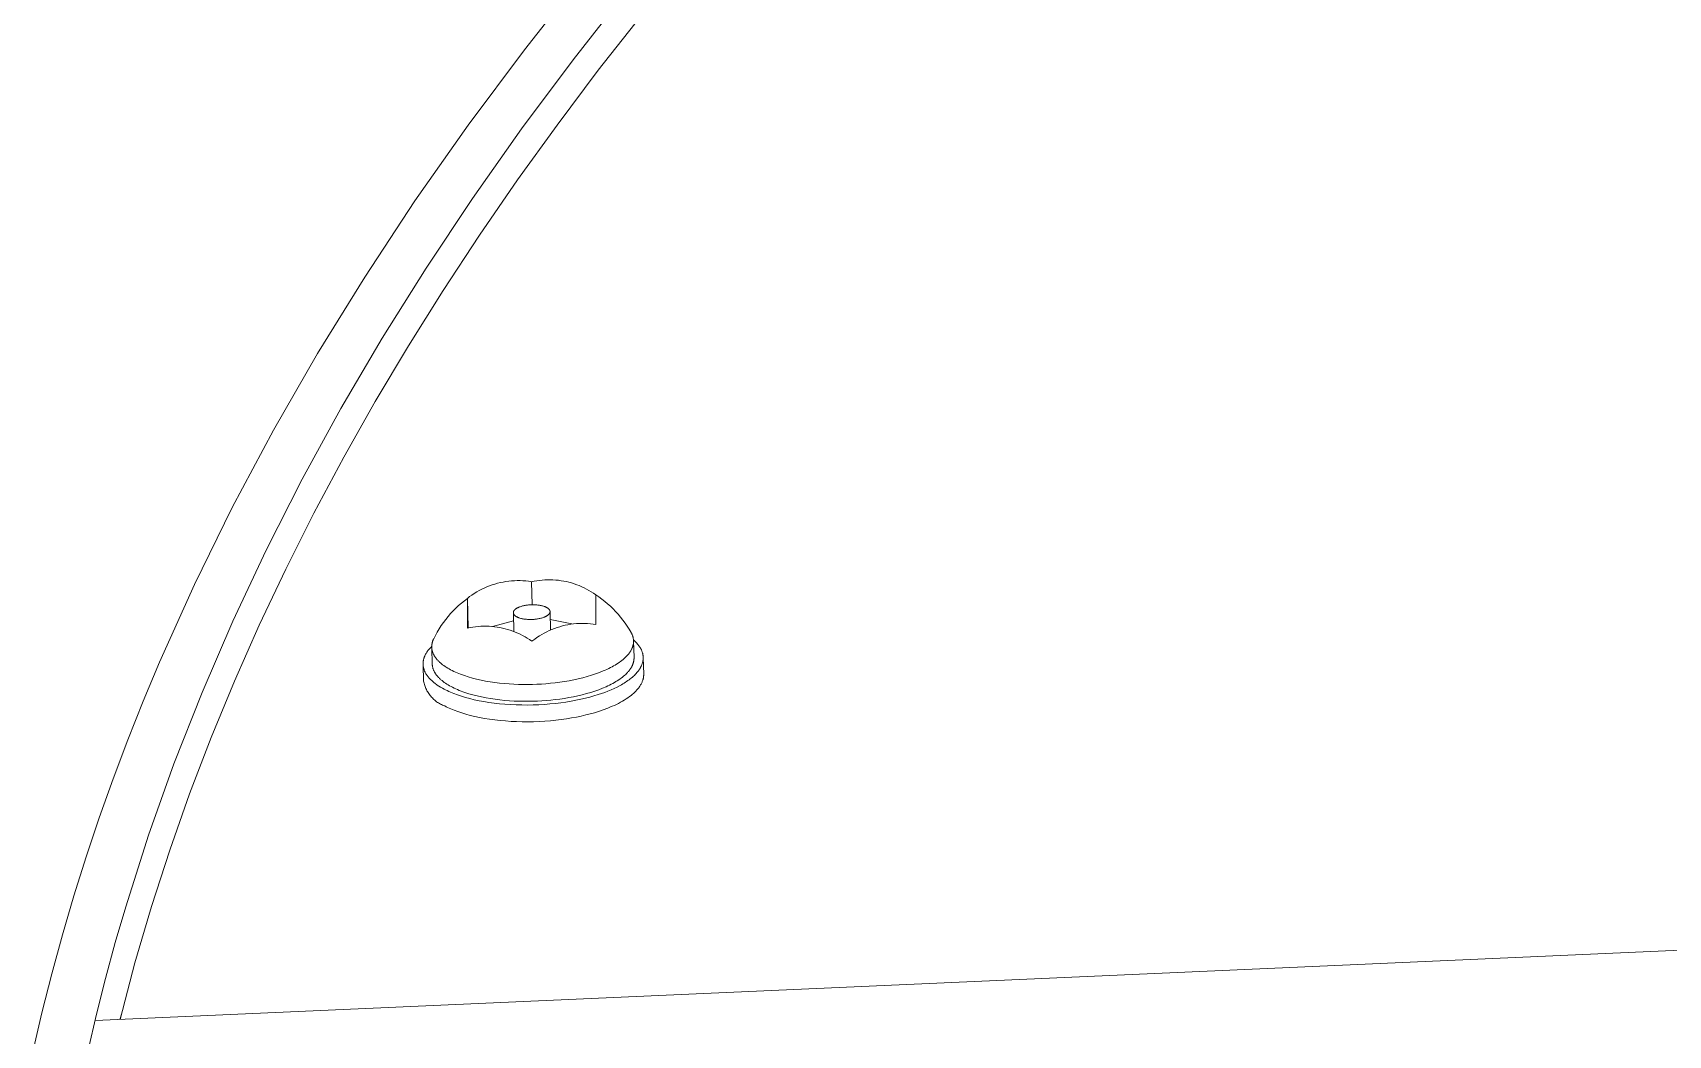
# Model space of a CAD drawing. Header units: inches. Extents: x 214 to 477, y -11 to 187.
# Drawn here: x 429.647 to 432.962, y 92.948 to 94.979 of the extents above; entities that cross this region are included whole.
import ezdxf

# ---------------------------------------------------------------- set-up
doc = ezdxf.new("R2010")
doc.units = ezdxf.units.IN
doc.layers.add('ZANO_R', color=7, linetype='Continuous', lineweight=0)

msp = doc.modelspace()

# ---------------------------------------------------------------- linework, layer by layer
at = {"layer": 'ZANO_R'}
for p, q in [((430.64381, 94.94425), (430.76373, 95.09604)), ((430.74226, 94.92403), (430.85167, 95.06338)), ((430.88009, 95.0131), (430.79341, 94.9026)), ((430.52986, 94.79159), (430.64381, 94.94425)), ((430.63791, 94.78394), (430.74226, 94.92403)), ((430.79341, 94.9026), (430.70994, 94.7917)), ((430.42194, 94.63813), (430.52986, 94.79159)), ((430.53865, 94.64317), (430.63791, 94.78394)), ((430.70994, 94.7917), (430.6297, 94.6804)), ((430.6297, 94.6804), (430.55271, 94.56873)), ((430.32011, 94.48391), (430.42194, 94.63813)), ((430.44455, 94.50177), (430.53865, 94.64317)), ((430.55271, 94.56873), (430.47898, 94.45672)), ((430.35564, 94.35977), (430.44455, 94.50177)), ((430.22444, 94.32901), (430.32011, 94.48391)), ((430.47898, 94.45672), (430.40855, 94.34439)), ((430.27197, 94.21723), (430.35564, 94.35977)), ((430.40855, 94.34439), (430.34142, 94.23176)), ((430.13497, 94.17348), (430.22444, 94.32901)), ((430.19357, 94.0742), (430.27197, 94.21723)), ((430.34142, 94.23176), (430.27761, 94.11886)), ((430.05175, 94.01738), (430.13497, 94.17348)), ((430.27761, 94.11886), (430.21713, 94.00571)), ((430.12049, 93.93072), (430.19357, 94.0742)), ((429.97483, 93.86079), (430.05175, 94.01738)), ((430.21713, 94.00571), (430.16, 93.89234)), ((430.05274, 93.78684), (430.12049, 93.93072)), ((430.16, 93.89234), (430.10623, 93.77877)), ((429.90424, 93.70375), (429.97483, 93.86079)), ((430.53268, 93.83646), (430.53737, 93.83978)), ((430.53737, 93.83978), (430.54217, 93.84293)), ((430.54217, 93.84293), (430.54708, 93.84592)), ((430.54708, 93.84592), (430.55209, 93.84873)), ((430.55209, 93.84873), (430.55719, 93.85138)), ((430.55719, 93.85138), (430.56238, 93.85385)), ((430.56238, 93.85385), (430.56764, 93.85614)), ((430.56764, 93.85614), (430.57299, 93.85825)), ((430.57299, 93.85825), (430.5784, 93.86018)), ((430.5784, 93.86018), (430.58387, 93.86192)), ((430.58387, 93.86192), (430.5894, 93.86347)), ((430.5894, 93.86347), (430.59499, 93.86484)), ((430.59499, 93.86484), (430.60061, 93.86601)), ((430.60061, 93.86601), (430.60627, 93.86699)), ((430.60627, 93.86699), (430.61196, 93.86778)), ((430.61196, 93.86778), (430.61768, 93.86837)), ((430.61768, 93.86837), (430.62341, 93.86877)), ((430.62341, 93.86877), (430.62915, 93.86897)), ((430.62915, 93.86897), (430.63489, 93.86897)), ((430.63489, 93.86897), (430.64063, 93.86878)), ((430.64063, 93.86878), (430.64637, 93.86839)), ((430.64637, 93.86839), (430.65208, 93.86781)), ((430.65208, 93.86781), (430.65508, 93.8673)), ((430.65508, 93.8673), (430.65806, 93.86673)), ((430.65806, 93.86673), (430.66343, 93.86783)), ((430.65945, 93.82003), (430.65806, 93.86673)), ((430.66343, 93.86783), (430.66882, 93.86876)), ((430.66882, 93.86876), (430.67425, 93.86951)), ((430.67425, 93.86951), (430.6797, 93.87007)), ((430.6797, 93.87007), (430.68517, 93.87044)), ((430.68517, 93.87044), (430.69064, 93.87064)), ((430.69064, 93.87064), (430.69612, 93.87065)), ((430.69612, 93.87065), (430.70159, 93.87047)), ((430.70159, 93.87047), (430.70706, 93.87011)), ((430.70706, 93.87011), (430.71251, 93.86957)), ((430.71251, 93.86957), (430.71794, 93.86884)), ((430.71794, 93.86884), (430.72334, 93.86793)), ((430.72334, 93.86793), (430.72871, 93.86684)), ((430.72871, 93.86684), (430.73404, 93.86557)), ((430.73404, 93.86557), (430.73932, 93.86413)), ((430.73932, 93.86413), (430.74455, 93.8625)), ((430.74455, 93.8625), (430.74972, 93.8607)), ((430.74972, 93.8607), (430.75483, 93.85873)), ((430.75483, 93.85873), (430.75987, 93.85658)), ((430.75987, 93.85658), (430.76484, 93.85427)), ((430.76484, 93.85427), (430.76972, 93.85179)), ((430.76972, 93.85179), (430.77452, 93.84915)), ((430.77452, 93.84915), (430.77923, 93.84634)), ((430.77923, 93.84634), (430.78384, 93.84339)), ((430.78384, 93.84339), (430.78835, 93.84027)), ((430.78835, 93.84027), (430.79456, 93.83602)), ((430.78835, 93.84027), (430.7887, 93.78007)), ((430.49413, 93.80201), (430.49934, 93.80764)), ((430.49934, 93.80764), (430.50474, 93.81309)), ((430.50474, 93.81309), (430.51032, 93.81836)), ((430.51032, 93.81836), (430.51608, 93.82344)), ((430.51608, 93.82344), (430.522, 93.82831)), ((430.522, 93.82831), (430.52808, 93.83299)), ((430.52841, 93.77278), (430.52808, 93.83299)), ((430.5281, 93.83299), (430.53268, 93.83646)), ((430.52988, 93.77317), (430.52811, 93.83279)), ((430.62126, 93.80447), (430.62128, 93.80464)), ((430.62128, 93.80464), (430.62129, 93.80481)), ((430.62129, 93.80481), (430.62132, 93.80498)), ((430.62132, 93.80498), (430.62134, 93.80516)), ((430.62134, 93.80516), (430.62138, 93.80533)), ((430.62138, 93.80533), (430.62142, 93.8055)), ((430.62142, 93.8055), (430.62146, 93.80567)), ((430.62146, 93.80567), (430.62151, 93.80585)), ((430.62151, 93.80585), (430.62156, 93.80602)), ((430.62156, 93.80602), (430.62162, 93.8062)), ((430.62162, 93.8062), (430.62168, 93.80638)), ((430.62168, 93.80638), (430.62175, 93.80655)), ((430.62175, 93.80655), (430.62183, 93.80673)), ((430.62183, 93.80673), (430.62191, 93.80691)), ((430.62191, 93.80691), (430.62199, 93.80708)), ((430.62199, 93.80708), (430.62209, 93.80726)), ((430.62209, 93.80726), (430.62218, 93.80744)), ((430.62218, 93.80744), (430.62229, 93.80762)), ((430.62229, 93.80762), (430.62239, 93.8078)), ((430.62239, 93.8078), (430.62251, 93.80798)), ((430.62251, 93.80798), (430.62263, 93.80816)), ((430.62263, 93.80816), (430.62275, 93.80833)), ((430.62275, 93.80833), (430.62289, 93.80851)), ((430.62289, 93.80851), (430.62302, 93.80869)), ((430.62302, 93.80869), (430.62316, 93.80887)), ((430.62316, 93.80887), (430.62331, 93.80905)), ((430.62331, 93.80905), (430.62347, 93.80923)), ((430.62347, 93.80923), (430.62363, 93.80941)), ((430.62363, 93.80941), (430.62379, 93.80959)), ((430.62379, 93.80959), (430.62397, 93.80976)), ((430.62397, 93.80976), (430.62433, 93.81012)), ((430.62433, 93.81012), (430.62471, 93.81047)), ((430.62471, 93.81047), (430.62512, 93.81082)), ((430.62512, 93.81082), (430.62555, 93.81117)), ((430.62555, 93.81117), (430.626, 93.81152)), ((430.626, 93.81152), (430.62648, 93.81186)), ((430.62648, 93.81186), (430.62698, 93.8122)), ((430.62698, 93.8122), (430.6275, 93.81254)), ((430.6275, 93.81254), (430.62804, 93.81287)), ((430.62804, 93.81287), (430.6286, 93.81319)), ((430.6286, 93.81319), (430.62918, 93.81352)), ((430.62918, 93.81352), (430.62979, 93.81383)), ((430.62979, 93.81383), (430.63041, 93.81414)), ((430.63041, 93.81414), (430.63105, 93.81445)), ((430.63105, 93.81445), (430.63171, 93.81475)), ((430.63171, 93.81475), (430.63239, 93.81504)), ((430.63239, 93.81504), (430.6338, 93.8156)), ((430.6338, 93.8156), (430.63526, 93.81613)), ((430.63526, 93.81613), (430.63679, 93.81664)), ((430.63679, 93.81664), (430.63836, 93.81711)), ((430.63836, 93.81711), (430.63997, 93.81754)), ((430.63997, 93.81754), (430.64162, 93.81794)), ((430.64162, 93.81794), (430.64329, 93.81831)), ((430.64329, 93.81831), (430.64499, 93.81864)), ((430.64499, 93.81864), (430.6467, 93.81893)), ((430.6467, 93.81893), (430.64841, 93.81919)), ((430.64841, 93.81919), (430.65012, 93.81941)), ((430.65012, 93.81941), (430.65183, 93.81959)), ((430.65183, 93.81959), (430.65353, 93.81975)), ((430.65353, 93.81975), (430.6552, 93.81987)), ((430.6552, 93.81987), (430.65686, 93.81995)), ((430.65686, 93.81995), (430.65851, 93.82001)), ((430.65851, 93.82001), (430.6602, 93.82004)), ((430.6602, 93.82004), (430.66191, 93.82004)), ((430.66191, 93.82004), (430.66364, 93.82)), ((430.66364, 93.82), (430.66539, 93.81994)), ((430.66539, 93.81994), (430.66714, 93.81983)), ((430.66714, 93.81983), (430.66889, 93.81969)), ((430.66889, 93.81969), (430.67064, 93.81951)), ((430.67064, 93.81951), (430.67238, 93.8193)), ((430.67238, 93.8193), (430.67409, 93.81905)), ((430.67409, 93.81905), (430.67578, 93.81876)), ((430.67578, 93.81876), (430.67744, 93.81843)), ((430.67744, 93.81843), (430.67906, 93.81807)), ((430.67906, 93.81807), (430.68062, 93.81767)), ((430.68062, 93.81767), (430.68213, 93.81723)), ((430.68213, 93.81723), (430.68359, 93.81677)), ((430.68359, 93.81677), (430.68429, 93.81652)), ((430.68429, 93.81652), (430.68497, 93.81627)), ((430.68497, 93.81627), (430.68563, 93.81601)), ((430.68563, 93.81601), (430.68628, 93.81574)), ((430.68628, 93.81574), (430.6869, 93.81546)), ((430.6869, 93.81546), (430.68751, 93.81518)), ((430.68751, 93.81518), (430.6881, 93.8149)), ((430.6881, 93.8149), (430.68866, 93.8146)), ((430.68866, 93.8146), (430.68921, 93.81431)), ((430.68921, 93.81431), (430.68973, 93.814)), ((430.68973, 93.814), (430.69023, 93.8137)), ((430.69023, 93.8137), (430.69071, 93.81338)), ((430.69071, 93.81338), (430.69116, 93.81307)), ((430.69116, 93.81307), (430.69159, 93.81275)), ((430.69159, 93.81275), (430.692, 93.81242)), ((430.692, 93.81242), (430.69239, 93.8121)), ((430.69239, 93.8121), (430.69276, 93.81177)), ((430.69276, 93.81177), (430.69293, 93.8116)), ((430.69293, 93.8116), (430.6931, 93.81144)), ((430.6931, 93.81144), (430.69326, 93.81127)), ((430.69326, 93.81127), (430.69342, 93.81111)), ((430.69342, 93.81111), (430.69357, 93.81094)), ((430.69357, 93.81094), (430.69371, 93.81077)), ((430.69371, 93.81077), (430.69385, 93.8106)), ((430.69385, 93.8106), (430.69399, 93.81043)), ((430.69399, 93.81043), (430.69411, 93.81027)), ((430.69411, 93.81027), (430.69424, 93.8101)), ((430.69424, 93.8101), (430.69435, 93.80993)), ((430.69435, 93.80993), (430.69447, 93.80976)), ((430.69447, 93.80976), (430.69457, 93.80959)), ((430.69457, 93.80959), (430.69467, 93.80942)), ((430.69467, 93.80942), (430.69477, 93.80925)), ((430.69477, 93.80925), (430.69486, 93.80909)), ((430.69486, 93.80909), (430.69494, 93.80892)), ((430.69494, 93.80892), (430.69502, 93.80875)), ((430.69502, 93.80875), (430.6951, 93.80858)), ((430.6951, 93.80858), (430.69517, 93.80841)), ((430.69517, 93.80841), (430.69523, 93.80824)), ((430.69523, 93.80824), (430.69529, 93.80808)), ((430.69529, 93.80808), (430.69534, 93.80791)), ((430.69534, 93.80791), (430.69539, 93.80774)), ((430.69539, 93.80774), (430.69544, 93.80758)), ((430.69545, 93.80472), (430.69541, 93.80455)), ((430.69544, 93.80758), (430.69547, 93.80741)), ((430.69549, 93.80489), (430.69545, 93.80472)), ((430.69547, 93.80741), (430.69551, 93.80724)), ((430.69552, 93.80507), (430.69549, 93.80489)), ((430.69551, 93.80724), (430.69554, 93.80708)), ((430.69555, 93.80524), (430.69552, 93.80507)), ((430.69554, 93.80708), (430.69556, 93.80691)), ((430.69557, 93.80541), (430.69555, 93.80524)), ((430.69556, 93.80691), (430.69558, 93.80675)), ((430.69559, 93.80558), (430.69557, 93.80541)), ((430.69558, 93.80675), (430.6956, 93.80658)), ((430.6956, 93.80575), (430.69559, 93.80558)), ((430.6956, 93.80658), (430.69561, 93.80642)), ((430.69561, 93.80592), (430.6956, 93.80575)), ((430.69561, 93.80642), (430.69561, 93.80625)), ((430.69561, 93.80625), (430.69561, 93.80609)), ((430.69561, 93.80609), (430.69561, 93.80592)), ((430.69564, 93.80541), (430.69673, 93.76847)), ((430.79456, 93.83602), (430.80063, 93.83156)), ((430.80063, 93.83156), (430.80655, 93.8269)), ((430.80655, 93.8269), (430.8123, 93.82204)), ((430.8123, 93.82204), (430.8179, 93.817)), ((430.8179, 93.817), (430.82332, 93.81177)), ((430.82332, 93.81177), (430.82856, 93.80636)), ((430.82856, 93.80636), (430.83362, 93.80078)), ((429.99036, 93.64262), (430.05274, 93.78684)), ((430.10623, 93.77877), (430.05582, 93.66503)), ((430.47109, 93.77139), (430.47528, 93.77782)), ((430.47528, 93.77782), (430.47968, 93.7841)), ((430.47968, 93.7841), (430.48429, 93.79023)), ((430.48429, 93.79023), (430.48911, 93.7962)), ((430.48911, 93.7962), (430.49413, 93.80201)), ((430.53377, 93.77389), (430.52841, 93.77278)), ((430.53917, 93.77482), (430.53377, 93.77389)), ((430.5446, 93.77556), (430.53917, 93.77482)), ((430.55005, 93.77612), (430.5446, 93.77556)), ((430.55552, 93.7765), (430.55005, 93.77612)), ((430.56099, 93.77669), (430.55552, 93.7765)), ((430.56647, 93.7767), (430.56099, 93.77669)), ((430.57195, 93.77652), (430.56647, 93.7767)), ((430.57741, 93.77616), (430.57195, 93.77652)), ((430.58287, 93.77562), (430.57741, 93.77616)), ((430.57901, 93.7763), (430.62175, 93.7874)), ((430.5883, 93.77489), (430.58287, 93.77562)), ((430.5937, 93.77398), (430.5883, 93.77489)), ((430.59907, 93.77289), (430.5937, 93.77398)), ((430.6044, 93.77162), (430.59907, 93.77289)), ((430.60968, 93.77017), (430.6044, 93.77162)), ((430.62125, 93.80413), (430.62126, 93.8043)), ((430.62125, 93.80397), (430.62125, 93.80413)), ((430.62126, 93.8038), (430.62125, 93.80397)), ((430.62126, 93.8043), (430.62126, 93.80447)), ((430.62127, 93.80364), (430.62126, 93.8038)), ((430.62129, 93.80347), (430.62127, 93.80364)), ((430.6224, 93.76534), (430.62127, 93.80347)), ((430.6213, 93.80331), (430.62129, 93.80347)), ((430.62133, 93.80314), (430.6213, 93.80331)), ((430.62136, 93.80298), (430.62133, 93.80314)), ((430.62139, 93.80281), (430.62136, 93.80298)), ((430.62143, 93.80265), (430.62139, 93.80281)), ((430.62147, 93.80248), (430.62143, 93.80265)), ((430.62152, 93.80231), (430.62147, 93.80248)), ((430.62158, 93.80214), (430.62152, 93.80231)), ((430.62164, 93.80198), (430.62158, 93.80214)), ((430.6217, 93.80181), (430.62164, 93.80198)), ((430.62177, 93.80164), (430.6217, 93.80181)), ((430.62184, 93.80147), (430.62177, 93.80164)), ((430.62192, 93.8013), (430.62184, 93.80147)), ((430.62201, 93.80114), (430.62192, 93.8013)), ((430.6221, 93.80097), (430.62201, 93.80114)), ((430.62219, 93.8008), (430.6221, 93.80097)), ((430.62229, 93.80063), (430.62219, 93.8008)), ((430.6224, 93.80046), (430.62229, 93.80063)), ((430.62251, 93.80029), (430.6224, 93.80046)), ((430.62263, 93.80012), (430.62251, 93.80029)), ((430.62275, 93.79995), (430.62263, 93.80012)), ((430.62288, 93.79979), (430.62275, 93.79995)), ((430.62301, 93.79962), (430.62288, 93.79979)), ((430.62315, 93.79945), (430.62301, 93.79962)), ((430.6233, 93.79928), (430.62315, 93.79945)), ((430.62345, 93.79912), (430.6233, 93.79928)), ((430.62361, 93.79895), (430.62345, 93.79912)), ((430.62377, 93.79878), (430.62361, 93.79895)), ((430.62394, 93.79862), (430.62377, 93.79878)), ((430.62411, 93.79845), (430.62394, 93.79862)), ((430.62447, 93.79812), (430.62411, 93.79845)), ((430.62486, 93.7978), (430.62447, 93.79812)), ((430.62527, 93.79747), (430.62486, 93.7978)), ((430.6257, 93.79715), (430.62527, 93.79747)), ((430.62616, 93.79684), (430.6257, 93.79715)), ((430.62664, 93.79652), (430.62616, 93.79684)), ((430.62714, 93.79622), (430.62664, 93.79652)), ((430.62766, 93.79591), (430.62714, 93.79622)), ((430.6282, 93.79562), (430.62766, 93.79591)), ((430.62877, 93.79532), (430.6282, 93.79562)), ((430.62935, 93.79504), (430.62877, 93.79532)), ((430.62996, 93.79476), (430.62935, 93.79504)), ((430.63059, 93.79448), (430.62996, 93.79476)), ((430.63123, 93.79421), (430.63059, 93.79448)), ((430.6319, 93.79395), (430.63123, 93.79421)), ((430.63258, 93.7937), (430.6319, 93.79395)), ((430.63328, 93.79346), (430.63258, 93.7937)), ((430.63473, 93.79299), (430.63328, 93.79346)), ((430.63624, 93.79255), (430.63473, 93.79299)), ((430.63781, 93.79215), (430.63624, 93.79255)), ((430.63942, 93.79179), (430.63781, 93.79215)), ((430.64108, 93.79146), (430.63942, 93.79179)), ((430.64277, 93.79117), (430.64108, 93.79146)), ((430.64449, 93.79092), (430.64277, 93.79117)), ((430.64622, 93.7907), (430.64449, 93.79092)), ((430.64797, 93.79053), (430.64622, 93.7907)), ((430.64973, 93.79039), (430.64797, 93.79053)), ((430.65148, 93.79028), (430.64973, 93.79039)), ((430.65322, 93.79022), (430.65148, 93.79028)), ((430.65495, 93.79018), (430.65322, 93.79022)), ((430.65667, 93.79018), (430.65495, 93.79018)), ((430.65835, 93.79021), (430.65667, 93.79018)), ((430.66001, 93.79027), (430.65835, 93.79021)), ((430.66166, 93.79035), (430.66001, 93.79027)), ((430.66334, 93.79047), (430.66166, 93.79035)), ((430.66504, 93.79063), (430.66334, 93.79047)), ((430.66674, 93.79081), (430.66504, 93.79063)), ((430.66846, 93.79103), (430.66674, 93.79081)), ((430.67017, 93.79129), (430.66846, 93.79103)), ((430.67188, 93.79158), (430.67017, 93.79129)), ((430.67357, 93.79191), (430.67188, 93.79158)), ((430.67525, 93.79228), (430.67357, 93.79191)), ((430.6769, 93.79268), (430.67525, 93.79228)), ((430.67851, 93.79311), (430.6769, 93.79268)), ((430.68008, 93.79358), (430.67851, 93.79311)), ((430.6816, 93.79409), (430.68008, 93.79358)), ((430.68307, 93.79462), (430.6816, 93.79409)), ((430.68448, 93.79518), (430.68307, 93.79462)), ((430.68516, 93.79547), (430.68448, 93.79518)), ((430.68582, 93.79577), (430.68516, 93.79547)), ((430.68646, 93.79608), (430.68582, 93.79577)), ((430.68708, 93.79639), (430.68646, 93.79608)), ((430.68768, 93.79671), (430.68708, 93.79639)), ((430.68827, 93.79703), (430.68768, 93.79671)), ((430.68883, 93.79735), (430.68827, 93.79703)), ((430.68937, 93.79768), (430.68883, 93.79735)), ((430.68989, 93.79802), (430.68937, 93.79768)), ((430.69039, 93.79836), (430.68989, 93.79802)), ((430.69087, 93.7987), (430.69039, 93.79836)), ((430.69132, 93.79905), (430.69087, 93.7987)), ((430.69175, 93.7994), (430.69132, 93.79905)), ((430.69216, 93.79975), (430.69175, 93.7994)), ((430.69254, 93.8001), (430.69216, 93.79975)), ((430.6929, 93.80046), (430.69254, 93.8001)), ((430.69307, 93.80063), (430.6929, 93.80046)), ((430.69324, 93.80081), (430.69307, 93.80063)), ((430.6934, 93.80099), (430.69324, 93.80081)), ((430.69355, 93.80117), (430.6934, 93.80099)), ((430.6937, 93.80135), (430.69355, 93.80117)), ((430.69385, 93.80153), (430.6937, 93.80135)), ((430.69398, 93.80171), (430.69385, 93.80153)), ((430.69411, 93.80189), (430.69398, 93.80171)), ((430.69424, 93.80207), (430.69411, 93.80189)), ((430.69436, 93.80224), (430.69424, 93.80207)), ((430.69447, 93.80242), (430.69436, 93.80224)), ((430.69458, 93.8026), (430.69447, 93.80242)), ((430.69468, 93.80278), (430.69458, 93.8026)), ((430.69478, 93.80296), (430.69468, 93.80278)), ((430.69487, 93.80314), (430.69478, 93.80296)), ((430.69496, 93.80331), (430.69487, 93.80314)), ((430.69504, 93.80349), (430.69496, 93.80331)), ((430.69511, 93.80367), (430.69504, 93.80349)), ((430.69518, 93.80385), (430.69511, 93.80367)), ((430.69525, 93.80402), (430.69518, 93.80385)), ((430.69531, 93.8042), (430.69525, 93.80402)), ((430.69536, 93.80437), (430.69531, 93.8042)), ((430.69541, 93.80455), (430.69536, 93.80437)), ((430.69609, 93.79006), (430.73999, 93.78114)), ((430.70454, 93.77207), (430.69923, 93.76999)), ((430.70992, 93.77397), (430.70454, 93.77207)), ((430.71536, 93.77567), (430.70992, 93.77397)), ((430.72085, 93.77719), (430.71536, 93.77567)), ((430.7264, 93.77851), (430.72085, 93.77719)), ((430.73198, 93.77964), (430.7264, 93.77851)), ((430.73761, 93.78057), (430.73198, 93.77964)), ((430.74326, 93.78131), (430.73761, 93.78057)), ((430.74894, 93.78185), (430.74326, 93.78131)), ((430.75463, 93.78219), (430.74894, 93.78185)), ((430.76033, 93.78233), (430.75463, 93.78219)), ((430.76603, 93.78227), (430.76033, 93.78233)), ((430.77172, 93.78202), (430.76603, 93.78227)), ((430.7774, 93.78157), (430.77172, 93.78202)), ((430.78307, 93.78092), (430.7774, 93.78157)), ((430.7887, 93.78007), (430.78307, 93.78092)), ((430.83362, 93.80078), (430.83849, 93.79504)), ((430.83849, 93.79504), (430.84316, 93.78913)), ((430.84316, 93.78913), (430.84764, 93.78308)), ((430.84764, 93.78308), (430.85191, 93.77687)), ((430.85191, 93.77687), (430.85597, 93.77053)), ((430.456, 93.73793), (430.45606, 93.73857)), ((430.45606, 93.73857), (430.45613, 93.73921)), ((430.45613, 93.73921), (430.45621, 93.73984)), ((430.45621, 93.73984), (430.4563, 93.74047)), ((430.4563, 93.74047), (430.45641, 93.7411)), ((430.45641, 93.7411), (430.45653, 93.74173)), ((430.45653, 93.74173), (430.45665, 93.74236)), ((430.45665, 93.74236), (430.45679, 93.74298)), ((430.45679, 93.74298), (430.45694, 93.74361)), ((430.45694, 93.74361), (430.4571, 93.74422)), ((430.4571, 93.74422), (430.45727, 93.74484)), ((430.45727, 93.74484), (430.45746, 93.74545)), ((430.45746, 93.74545), (430.45765, 93.74606)), ((430.45765, 93.74606), (430.45786, 93.74666)), ((430.45786, 93.74666), (430.45807, 93.74726)), ((430.45807, 93.74726), (430.4583, 93.74785)), ((430.4583, 93.74785), (430.45853, 93.74844)), ((430.45853, 93.74844), (430.45878, 93.74903)), ((430.45878, 93.74903), (430.45903, 93.7496)), ((430.45903, 93.7496), (430.4593, 93.75018)), ((430.4593, 93.75018), (430.45957, 93.75074)), ((430.45957, 93.75074), (430.45986, 93.7513)), ((430.45986, 93.7513), (430.46337, 93.75812)), ((430.46337, 93.75812), (430.46712, 93.76482)), ((430.46712, 93.76482), (430.47109, 93.77139)), ((430.61492, 93.76855), (430.60968, 93.77017)), ((430.62009, 93.76674), (430.61492, 93.76855)), ((430.6252, 93.76477), (430.62009, 93.76674)), ((430.63024, 93.76262), (430.6252, 93.76477)), ((430.63521, 93.76031), (430.63024, 93.76262)), ((430.64009, 93.75783), (430.63521, 93.76031)), ((430.64489, 93.75519), (430.64009, 93.75783)), ((430.6496, 93.75238), (430.64489, 93.75519)), ((430.65421, 93.74942), (430.6496, 93.75238)), ((430.65872, 93.74631), (430.65421, 93.74942)), ((430.66455, 93.75046), (430.65872, 93.74631)), ((430.6692, 93.75376), (430.66455, 93.75046)), ((430.67396, 93.7569), (430.6692, 93.75376)), ((430.67882, 93.75987), (430.67396, 93.7569)), ((430.68379, 93.76266), (430.67882, 93.75987)), ((430.68885, 93.76529), (430.68379, 93.76266)), ((430.694, 93.76773), (430.68885, 93.76529)), ((430.69923, 93.76999), (430.694, 93.76773)), ((430.85597, 93.77053), (430.85982, 93.76405)), ((430.85982, 93.76405), (430.86029, 93.76323)), ((430.86029, 93.76323), (430.86074, 93.76239)), ((430.86074, 93.76239), (430.86117, 93.76153)), ((430.86117, 93.76153), (430.86158, 93.76067)), ((430.86158, 93.76067), (430.86197, 93.75979)), ((430.86197, 93.75979), (430.86233, 93.7589)), ((430.86233, 93.7589), (430.86267, 93.75801)), ((430.86267, 93.75801), (430.86299, 93.7571)), ((430.86299, 93.7571), (430.86328, 93.75619)), ((430.86328, 93.75619), (430.86355, 93.75526)), ((430.86355, 93.75526), (430.86379, 93.75434)), ((430.86394, 93.73848), (430.86371, 93.73752)), ((430.86379, 93.75434), (430.86401, 93.7534)), ((430.86415, 93.73943), (430.86394, 93.73848)), ((430.86401, 93.7534), (430.86421, 93.75247)), ((430.86433, 93.74038), (430.86415, 93.73943)), ((430.86421, 93.75247), (430.86438, 93.75153)), ((430.86448, 93.74133), (430.86433, 93.74038)), ((430.86438, 93.75153), (430.86453, 93.75059)), ((430.86461, 93.74227), (430.86448, 93.74133)), ((430.86453, 93.75059), (430.86465, 93.74964)), ((430.8647, 93.74321), (430.86461, 93.74227)), ((430.86465, 93.74964), (430.86473, 93.74874)), ((430.86477, 93.74414), (430.8647, 93.74321)), ((430.86472, 93.74889), (430.86656, 93.74726)), ((430.86473, 93.74874), (430.86479, 93.74783)), ((430.86482, 93.74507), (430.86477, 93.74414)), ((430.86479, 93.74783), (430.86483, 93.74691)), ((430.86483, 93.74599), (430.86482, 93.74507)), ((430.86483, 93.74691), (430.86483, 93.74599)), ((430.86485, 93.74599), (430.86582, 93.71314)), ((430.86656, 93.74726), (430.86832, 93.7456)), ((430.86832, 93.7456), (430.87, 93.74392)), ((430.87, 93.74392), (430.8716, 93.74222)), ((430.8716, 93.74222), (430.87311, 93.74049)), ((430.87311, 93.74049), (430.87384, 93.73961)), ((430.87384, 93.73961), (430.87454, 93.73873)), ((430.87454, 93.73873), (430.87523, 93.73784)), ((430.43864, 93.70569), (430.43854, 93.70494)), ((430.43875, 93.70644), (430.43864, 93.70569)), ((430.43888, 93.70719), (430.43875, 93.70644)), ((430.43903, 93.70794), (430.43888, 93.70719)), ((430.43919, 93.70869), (430.43903, 93.70794)), ((430.43937, 93.70944), (430.43919, 93.70869)), ((430.43956, 93.71019), (430.43937, 93.70944)), ((430.43977, 93.71094), (430.43956, 93.71019)), ((430.43999, 93.71169), (430.43977, 93.71094)), ((430.44023, 93.71244), (430.43999, 93.71169)), ((430.44049, 93.71319), (430.44023, 93.71244)), ((430.44076, 93.71394), (430.44049, 93.71319)), ((430.44104, 93.71469), (430.44076, 93.71394)), ((430.44135, 93.71544), (430.44104, 93.71469)), ((430.44166, 93.71619), (430.44135, 93.71544)), ((430.44199, 93.71693), (430.44166, 93.71619)), ((430.44271, 93.71843), (430.44199, 93.71693)), ((430.44348, 93.71991), (430.44271, 93.71843)), ((430.44431, 93.7214), (430.44348, 93.71991)), ((430.4452, 93.72288), (430.44431, 93.7214)), ((430.44616, 93.72435), (430.4452, 93.72288)), ((430.44717, 93.72582), (430.44616, 93.72435)), ((430.44824, 93.72728), (430.44717, 93.72582)), ((430.44937, 93.72873), (430.44824, 93.72728)), ((430.45056, 93.73017), (430.44937, 93.72873)), ((430.4518, 93.73161), (430.45056, 93.73017)), ((430.4531, 93.73303), (430.4518, 93.73161)), ((430.45446, 93.73445), (430.4531, 93.73303)), ((430.45586, 93.73585), (430.45446, 93.73445)), ((430.45588, 93.73539), (430.45589, 93.73603)), ((430.45588, 93.73476), (430.45588, 93.73539)), ((430.45589, 93.73412), (430.45588, 93.73476)), ((430.45589, 93.73603), (430.45592, 93.73666)), ((430.45591, 93.73349), (430.45589, 93.73412)), ((430.45594, 93.73286), (430.45591, 93.73349)), ((430.45592, 93.73666), (430.45595, 93.7373)), ((430.45598, 93.73224), (430.45594, 93.73286)), ((430.45688, 93.70011), (430.45594, 93.73161)), ((430.45595, 93.7373), (430.456, 93.73793)), ((430.45604, 93.73161), (430.45598, 93.73224)), ((430.45614, 93.73071), (430.45604, 93.73161)), ((430.45628, 93.7298), (430.45614, 93.73071)), ((430.45644, 93.72889), (430.45628, 93.7298)), ((430.45662, 93.72798), (430.45644, 93.72889)), ((430.45684, 93.72706), (430.45662, 93.72798)), ((430.45707, 93.72615), (430.45684, 93.72706)), ((430.45734, 93.72523), (430.45707, 93.72615)), ((430.45764, 93.72431), (430.45734, 93.72523)), ((430.45796, 93.72339), (430.45764, 93.72431)), ((430.45831, 93.72246), (430.45796, 93.72339)), ((430.45869, 93.72154), (430.45831, 93.72246)), ((430.45909, 93.72061), (430.45869, 93.72154)), ((430.45953, 93.71969), (430.45909, 93.72061)), ((430.46, 93.71876), (430.45953, 93.71969)), ((430.46049, 93.71783), (430.46, 93.71876)), ((430.46101, 93.7169), (430.46049, 93.71783)), ((430.46157, 93.71597), (430.46101, 93.7169)), ((430.46215, 93.71504), (430.46157, 93.71597)), ((430.46277, 93.71412), (430.46215, 93.71504)), ((430.46341, 93.71319), (430.46277, 93.71412)), ((430.46408, 93.71226), (430.46341, 93.71319)), ((430.46479, 93.71134), (430.46408, 93.71226)), ((430.46553, 93.71041), (430.46479, 93.71134)), ((430.46629, 93.70949), (430.46553, 93.71041)), ((430.46709, 93.70857), (430.46629, 93.70949)), ((430.46792, 93.70765), (430.46709, 93.70857)), ((430.46878, 93.70673), (430.46792, 93.70765)), ((430.46967, 93.70581), (430.46878, 93.70673)), ((430.4706, 93.7049), (430.46967, 93.70581)), ((430.83873, 93.70537), (430.83612, 93.70349)), ((430.84123, 93.70728), (430.83873, 93.70537)), ((430.84359, 93.7092), (430.84123, 93.70728)), ((430.84583, 93.71113), (430.84359, 93.7092)), ((430.84794, 93.71307), (430.84583, 93.71113)), ((430.84993, 93.71503), (430.84794, 93.71307)), ((430.85087, 93.716), (430.84993, 93.71503)), ((430.85179, 93.71699), (430.85087, 93.716)), ((430.85267, 93.71797), (430.85179, 93.71699)), ((430.85352, 93.71895), (430.85267, 93.71797)), ((430.85433, 93.71994), (430.85352, 93.71895)), ((430.85512, 93.72092), (430.85433, 93.71994)), ((430.85587, 93.7219), (430.85512, 93.72092)), ((430.85659, 93.72289), (430.85587, 93.7219)), ((430.85728, 93.72387), (430.85659, 93.72289)), ((430.85794, 93.72486), (430.85728, 93.72387)), ((430.85857, 93.72584), (430.85794, 93.72486)), ((430.85916, 93.72683), (430.85857, 93.72584)), ((430.85973, 93.72781), (430.85916, 93.72683)), ((430.86026, 93.72879), (430.85973, 93.72781)), ((430.86077, 93.72977), (430.86026, 93.72879)), ((430.86124, 93.73075), (430.86077, 93.72977)), ((430.86168, 93.73172), (430.86124, 93.73075)), ((430.86209, 93.73269), (430.86168, 93.73172)), ((430.86247, 93.73367), (430.86209, 93.73269)), ((430.86283, 93.73463), (430.86247, 93.73367)), ((430.86315, 93.7356), (430.86283, 93.73463)), ((430.86344, 93.73656), (430.86315, 93.7356)), ((430.86371, 93.73752), (430.86344, 93.73656)), ((430.86504, 93.7049), (430.86523, 93.70583)), ((430.86523, 93.70583), (430.86539, 93.70676)), ((430.86539, 93.70676), (430.86553, 93.70769)), ((430.86553, 93.70769), (430.86565, 93.70861)), ((430.86565, 93.70861), (430.86573, 93.70952)), ((430.86573, 93.70952), (430.86579, 93.71043)), ((430.86579, 93.71043), (430.86583, 93.71134)), ((430.86584, 93.71224), (430.86582, 93.71314)), ((430.86583, 93.71134), (430.86584, 93.71224)), ((430.87523, 93.73784), (430.87589, 93.73695)), ((430.87589, 93.73695), (430.87652, 93.73605)), ((430.87652, 93.73605), (430.87714, 93.73515)), ((430.87714, 93.73515), (430.87773, 93.73424)), ((430.87773, 93.73424), (430.8783, 93.73333)), ((430.8783, 93.73333), (430.87884, 93.73241)), ((430.87884, 93.73241), (430.87936, 93.73149)), ((430.87936, 93.73149), (430.87986, 93.73056)), ((430.87986, 93.73056), (430.88033, 93.72963)), ((430.88033, 93.72963), (430.88077, 93.72869)), ((430.88077, 93.72869), (430.8812, 93.72775)), ((430.8812, 93.72775), (430.88159, 93.72681)), ((430.88159, 93.72681), (430.88197, 93.72586)), ((430.88197, 93.72586), (430.88231, 93.7249)), ((430.88231, 93.7249), (430.88263, 93.72395)), ((430.88263, 93.72395), (430.88293, 93.72299)), ((430.88293, 93.72299), (430.8832, 93.72202)), ((430.8832, 93.72202), (430.88344, 93.72105)), ((430.88344, 93.72105), (430.88366, 93.72008)), ((430.88367, 93.70528), (430.88345, 93.70429)), ((430.88366, 93.72008), (430.88385, 93.71911)), ((430.88386, 93.70628), (430.88367, 93.70528)), ((430.88385, 93.71911), (430.88401, 93.71814)), ((430.88402, 93.70727), (430.88386, 93.70628)), ((430.88401, 93.71814), (430.88415, 93.71716)), ((430.88416, 93.70827), (430.88402, 93.70727)), ((430.88415, 93.71716), (430.88426, 93.71618)), ((430.88427, 93.70926), (430.88416, 93.70827)), ((430.88426, 93.71618), (430.88434, 93.71519)), ((430.88435, 93.71025), (430.88427, 93.70926)), ((430.88434, 93.71519), (430.8844, 93.71421)), ((430.8844, 93.71124), (430.88435, 93.71025)), ((430.8844, 93.71421), (430.88442, 93.71322)), ((430.88443, 93.71223), (430.8844, 93.71124)), ((430.88442, 93.71322), (430.88443, 93.71223)), ((430.88444, 93.71269), (430.88542, 93.67976)), ((429.87133, 93.62509), (429.90424, 93.70375)), ((430.4383, 93.70194), (430.43828, 93.70119)), ((430.43828, 93.70119), (430.43828, 93.70045)), ((430.43828, 93.70045), (430.43829, 93.6997)), ((430.43829, 93.6997), (430.43831, 93.69896)), ((430.43834, 93.70269), (430.4383, 93.70194)), ((430.43831, 93.69896), (430.43835, 93.69822)), ((430.43931, 93.66553), (430.43833, 93.69832)), ((430.43839, 93.70344), (430.43834, 93.70269)), ((430.43835, 93.69822), (430.43841, 93.69747)), ((430.43846, 93.70419), (430.43839, 93.70344)), ((430.43841, 93.69747), (430.43848, 93.69673)), ((430.43854, 93.70494), (430.43846, 93.70419)), ((430.43848, 93.69673), (430.43857, 93.69599)), ((430.43857, 93.69599), (430.43867, 93.69526)), ((430.43867, 93.69526), (430.43879, 93.69452)), ((430.43879, 93.69452), (430.43892, 93.69378)), ((430.43892, 93.69378), (430.43907, 93.69305)), ((430.43907, 93.69305), (430.43924, 93.69232)), ((430.43924, 93.69232), (430.43941, 93.69159)), ((430.43941, 93.69159), (430.43961, 93.69086)), ((430.43961, 93.69086), (430.43981, 93.69013)), ((430.43981, 93.69013), (430.44004, 93.68941)), ((430.44004, 93.68941), (430.44027, 93.68869)), ((430.44027, 93.68869), (430.44053, 93.68797)), ((430.44053, 93.68797), (430.44079, 93.68725)), ((430.44079, 93.68725), (430.44107, 93.68653)), ((430.44107, 93.68653), (430.44137, 93.68582)), ((430.44137, 93.68582), (430.44168, 93.68511)), ((430.44168, 93.68511), (430.442, 93.6844)), ((430.442, 93.6844), (430.44234, 93.68369)), ((430.44234, 93.68369), (430.44269, 93.68299)), ((430.44269, 93.68299), (430.44344, 93.68159)), ((430.44344, 93.68159), (430.44424, 93.6802)), ((430.44424, 93.6802), (430.4451, 93.67882)), ((430.4451, 93.67882), (430.446, 93.67745)), ((430.446, 93.67745), (430.44696, 93.6761)), ((430.44696, 93.6761), (430.44798, 93.67476)), ((430.44798, 93.67476), (430.44904, 93.67343)), ((430.44904, 93.67343), (430.45015, 93.67211)), ((430.45015, 93.67211), (430.45131, 93.67081)), ((430.45688, 93.70011), (430.45691, 93.69948)), ((430.45691, 93.69948), (430.45694, 93.69887)), ((430.45694, 93.69887), (430.45699, 93.69825)), ((430.45699, 93.69825), (430.45705, 93.69763)), ((430.45705, 93.69763), (430.45716, 93.69673)), ((430.45716, 93.69673), (430.45729, 93.69582)), ((430.45729, 93.69582), (430.45745, 93.69491)), ((430.45745, 93.69491), (430.45764, 93.694)), ((430.45764, 93.694), (430.45785, 93.69309)), ((430.45785, 93.69309), (430.45809, 93.69217)), ((430.45809, 93.69217), (430.45835, 93.69125)), ((430.45835, 93.69125), (430.45865, 93.69033)), ((430.45865, 93.69033), (430.45897, 93.68941)), ((430.45897, 93.68941), (430.45932, 93.68849)), ((430.45932, 93.68849), (430.4597, 93.68756)), ((430.4597, 93.68756), (430.46011, 93.68664)), ((430.46011, 93.68664), (430.46054, 93.68571)), ((430.46054, 93.68571), (430.46101, 93.68478)), ((430.46101, 93.68478), (430.4615, 93.68385)), ((430.4615, 93.68385), (430.46203, 93.68292)), ((430.46203, 93.68292), (430.46258, 93.682)), ((430.46258, 93.682), (430.46316, 93.68107)), ((430.46316, 93.68107), (430.46378, 93.68014)), ((430.46378, 93.68014), (430.46442, 93.67921)), ((430.46442, 93.67921), (430.4651, 93.67828)), ((430.4651, 93.67828), (430.4658, 93.67736)), ((430.4658, 93.67736), (430.46654, 93.67643)), ((430.46654, 93.67643), (430.46731, 93.67551)), ((430.46731, 93.67551), (430.4681, 93.67459)), ((430.4681, 93.67459), (430.46893, 93.67367)), ((430.46893, 93.67367), (430.46979, 93.67275)), ((430.46979, 93.67275), (430.47069, 93.67184)), ((430.47155, 93.70399), (430.4706, 93.7049)), ((430.47254, 93.70309), (430.47155, 93.70399)), ((430.47355, 93.70218), (430.47254, 93.70309)), ((430.47568, 93.70039), (430.47355, 93.70218)), ((430.47794, 93.69861), (430.47568, 93.70039)), ((430.48032, 93.69685), (430.47794, 93.69861)), ((430.48282, 93.69511), (430.48032, 93.69685)), ((430.48545, 93.69339), (430.48282, 93.69511)), ((430.4882, 93.6917), (430.48545, 93.69339)), ((430.49107, 93.69003), (430.4882, 93.6917)), ((430.49406, 93.68839), (430.49107, 93.69003)), ((430.49717, 93.68678), (430.49406, 93.68839)), ((430.50039, 93.6852), (430.49717, 93.68678)), ((430.50373, 93.68366), (430.50039, 93.6852)), ((430.50717, 93.68215), (430.50373, 93.68366)), ((430.51072, 93.68068), (430.50717, 93.68215)), ((430.51438, 93.67924), (430.51072, 93.68068)), ((430.51813, 93.67785), (430.51438, 93.67924)), ((430.52198, 93.6765), (430.51813, 93.67785)), ((430.52996, 93.67393), (430.52198, 93.6765)), ((430.53828, 93.67153), (430.52996, 93.67393)), ((430.76191, 93.67222), (430.75285, 93.67001)), ((430.77079, 93.67462), (430.76191, 93.67222)), ((430.77943, 93.6772), (430.77079, 93.67462)), ((430.78781, 93.67997), (430.77943, 93.6772)), ((430.79588, 93.6829), (430.78781, 93.67997)), ((430.80361, 93.686), (430.79588, 93.6829)), ((430.80734, 93.68761), (430.80361, 93.686)), ((430.81097, 93.68925), (430.80734, 93.68761)), ((430.8145, 93.69093), (430.81097, 93.68925)), ((430.81793, 93.69264), (430.8145, 93.69093)), ((430.82125, 93.69438), (430.81793, 93.69264)), ((430.82445, 93.69615), (430.82125, 93.69438)), ((430.82755, 93.69795), (430.82445, 93.69615)), ((430.83052, 93.69977), (430.82755, 93.69795)), ((430.83338, 93.70162), (430.83052, 93.69977)), ((430.83612, 93.70349), (430.83338, 93.70162)), ((430.83997, 93.67156), (430.84239, 93.67343)), ((430.84239, 93.67343), (430.8447, 93.67531)), ((430.8447, 93.67531), (430.84689, 93.6772)), ((430.84689, 93.6772), (430.84895, 93.6791)), ((430.84895, 93.6791), (430.8509, 93.68101)), ((430.8509, 93.68101), (430.85182, 93.68197)), ((430.85182, 93.68197), (430.85272, 93.68293)), ((430.85272, 93.68293), (430.85358, 93.68389)), ((430.85358, 93.68389), (430.85442, 93.68485)), ((430.85442, 93.68485), (430.85522, 93.68581)), ((430.85522, 93.68581), (430.85599, 93.68678)), ((430.85599, 93.68678), (430.85673, 93.68774)), ((430.85673, 93.68774), (430.85745, 93.6887)), ((430.85745, 93.6887), (430.85813, 93.68967)), ((430.85813, 93.68967), (430.85878, 93.69063)), ((430.85878, 93.69063), (430.8594, 93.69159)), ((430.8594, 93.69159), (430.85999, 93.69256)), ((430.85999, 93.69256), (430.86056, 93.69352)), ((430.86247, 93.67339), (430.86033, 93.67159)), ((430.86056, 93.69352), (430.86109, 93.69448)), ((430.86109, 93.69448), (430.86159, 93.69543)), ((430.86159, 93.69543), (430.86206, 93.69639)), ((430.86206, 93.69639), (430.86251, 93.69735)), ((430.86453, 93.67521), (430.86247, 93.67339)), ((430.86251, 93.69735), (430.86292, 93.6983)), ((430.86292, 93.6983), (430.86331, 93.69925)), ((430.86331, 93.69925), (430.86367, 93.7002)), ((430.86367, 93.7002), (430.864, 93.70115)), ((430.864, 93.70115), (430.8643, 93.70209)), ((430.8643, 93.70209), (430.86457, 93.70303)), ((430.86649, 93.67706), (430.86453, 93.67521)), ((430.86457, 93.70303), (430.86482, 93.70397)), ((430.86482, 93.70397), (430.86504, 93.7049)), ((430.86837, 93.67892), (430.86649, 93.67706)), ((430.87014, 93.6808), (430.86837, 93.67892)), ((430.87182, 93.6827), (430.87014, 93.6808)), ((430.8734, 93.68461), (430.87182, 93.6827)), ((430.87416, 93.68557), (430.8734, 93.68461)), ((430.87488, 93.68654), (430.87416, 93.68557)), ((430.87559, 93.68751), (430.87488, 93.68654)), ((430.87626, 93.68848), (430.87559, 93.68751)), ((430.87691, 93.68945), (430.87626, 93.68848)), ((430.87754, 93.69043), (430.87691, 93.68945)), ((430.87813, 93.69141), (430.87754, 93.69043)), ((430.8787, 93.69239), (430.87813, 93.69141)), ((430.87925, 93.69337), (430.8787, 93.69239)), ((430.87977, 93.69436), (430.87925, 93.69337)), ((430.88026, 93.69535), (430.87977, 93.69436)), ((430.88072, 93.69634), (430.88026, 93.69535)), ((430.88116, 93.69733), (430.88072, 93.69634)), ((430.88157, 93.69832), (430.88116, 93.69733)), ((430.88195, 93.69931), (430.88157, 93.69832)), ((430.8823, 93.70031), (430.88195, 93.69931)), ((430.88263, 93.7013), (430.8823, 93.70031)), ((430.88293, 93.7023), (430.88263, 93.7013)), ((430.88321, 93.70329), (430.88293, 93.7023)), ((430.88345, 93.70429), (430.88321, 93.70329)), ((430.8847, 93.67143), (430.88483, 93.67213)), ((430.88483, 93.67213), (430.88495, 93.67282)), ((430.88495, 93.67282), (430.88506, 93.67352)), ((430.88506, 93.67352), (430.88515, 93.67421)), ((430.88515, 93.67421), (430.88523, 93.67491)), ((430.88523, 93.67491), (430.8853, 93.6756)), ((430.8853, 93.6756), (430.88535, 93.6763)), ((430.88535, 93.6763), (430.88539, 93.67699)), ((430.88539, 93.67699), (430.88542, 93.67768)), ((430.88543, 93.67907), (430.88542, 93.67976)), ((430.88542, 93.67768), (430.88543, 93.67838)), ((430.88543, 93.67838), (430.88543, 93.67907)), ((429.93337, 93.4981), (429.99036, 93.64262)), ((430.05582, 93.66503), (430.00878, 93.55114)), ((430.43931, 93.66553), (430.43977, 93.66327)), ((430.43977, 93.66327), (430.44031, 93.66103)), ((430.44031, 93.66103), (430.44092, 93.6588)), ((430.44092, 93.6588), (430.44162, 93.6566)), ((430.44162, 93.6566), (430.44239, 93.65443)), ((430.44239, 93.65443), (430.44323, 93.65228)), ((430.44323, 93.65228), (430.44415, 93.65016)), ((430.44415, 93.65016), (430.44514, 93.64808)), ((430.44514, 93.64808), (430.4462, 93.64603)), ((430.4462, 93.64603), (430.44734, 93.64402)), ((430.44734, 93.64402), (430.44854, 93.64205)), ((430.44854, 93.64205), (430.44981, 93.64012)), ((430.44981, 93.64012), (430.45114, 93.63824)), ((430.45131, 93.67081), (430.45252, 93.66952)), ((430.45252, 93.66952), (430.45377, 93.66825)), ((430.45377, 93.66825), (430.45507, 93.66699)), ((430.45507, 93.66699), (430.45641, 93.66575)), ((430.45641, 93.66575), (430.4578, 93.66452)), ((430.4578, 93.66452), (430.45923, 93.66331)), ((430.45923, 93.66331), (430.4607, 93.66211)), ((430.4607, 93.66211), (430.46221, 93.66093)), ((430.46221, 93.66093), (430.46376, 93.65976)), ((430.46376, 93.65976), (430.46534, 93.65862)), ((430.46534, 93.65862), (430.46696, 93.65749)), ((430.46696, 93.65749), (430.47031, 93.65527)), ((430.47031, 93.65527), (430.47379, 93.65313)), ((430.47069, 93.67184), (430.47161, 93.67092)), ((430.47161, 93.67092), (430.47256, 93.67001)), ((430.47256, 93.67001), (430.47355, 93.66911)), ((430.47355, 93.66911), (430.47457, 93.6682)), ((430.47379, 93.65313), (430.47739, 93.65106)), ((430.47457, 93.6682), (430.4767, 93.66641)), ((430.4767, 93.66641), (430.47895, 93.66463)), ((430.47739, 93.65106), (430.4811, 93.64905)), ((430.47895, 93.66463), (430.48133, 93.66287)), ((430.48406, 93.64754), (430.4811, 93.64905)), ((430.48133, 93.66287), (430.48383, 93.66113)), ((430.48383, 93.66113), (430.48646, 93.65941)), ((430.48714, 93.64605), (430.48406, 93.64754)), ((430.48646, 93.65941), (430.48921, 93.65772)), ((430.49033, 93.64457), (430.48714, 93.64605)), ((430.48921, 93.65772), (430.49208, 93.65605)), ((430.49364, 93.64311), (430.49033, 93.64457)), ((430.49208, 93.65605), (430.49507, 93.65441)), ((430.5006, 93.64026), (430.49364, 93.64311)), ((430.49507, 93.65441), (430.49818, 93.6528)), ((430.49818, 93.6528), (430.5014, 93.65122)), ((430.50803, 93.63751), (430.5006, 93.64026)), ((430.5014, 93.65122), (430.50474, 93.64968)), ((430.50474, 93.64968), (430.50818, 93.64817)), ((430.50818, 93.64817), (430.51173, 93.6467)), ((430.51173, 93.6467), (430.51539, 93.64526)), ((430.51539, 93.64526), (430.51914, 93.64387)), ((430.51914, 93.64387), (430.523, 93.64252)), ((430.523, 93.64252), (430.53097, 93.63994)), ((430.53097, 93.63994), (430.53929, 93.63755)), ((430.5469, 93.66933), (430.53828, 93.67153)), ((430.55578, 93.66733), (430.5469, 93.66933)), ((430.56489, 93.66553), (430.55578, 93.66733)), ((430.57419, 93.66393), (430.56489, 93.66553)), ((430.58364, 93.66254), (430.57419, 93.66393)), ((430.59319, 93.66136), (430.58364, 93.66254)), ((430.60281, 93.66039), (430.59319, 93.66136)), ((430.61246, 93.65962), (430.60281, 93.66039)), ((430.6221, 93.65905), (430.61246, 93.65962)), ((430.63169, 93.65867), (430.6221, 93.65905)), ((430.64121, 93.65848), (430.63169, 93.65867)), ((430.65062, 93.65847), (430.64121, 93.65848)), ((430.6599, 93.65863), (430.65062, 93.65847)), ((430.66902, 93.65895), (430.6599, 93.65863)), ((430.67812, 93.65943), (430.66902, 93.65895)), ((430.68735, 93.66009), (430.67812, 93.65943)), ((430.69667, 93.66093), (430.68735, 93.66009)), ((430.70606, 93.66195), (430.69667, 93.66093)), ((430.71549, 93.66317), (430.70606, 93.66195)), ((430.72492, 93.66458), (430.71549, 93.66317)), ((430.73431, 93.6662), (430.72492, 93.66458)), ((430.74364, 93.66801), (430.73431, 93.6662)), ((430.75285, 93.67001), (430.74364, 93.66801)), ((430.76097, 93.63774), (430.7697, 93.64005)), ((430.7697, 93.64005), (430.77821, 93.64253)), ((430.77821, 93.64253), (430.78648, 93.64519)), ((430.78648, 93.64519), (430.79447, 93.64801)), ((430.79965, 93.64021), (430.79285, 93.63795)), ((430.79447, 93.64801), (430.80214, 93.651)), ((430.80634, 93.6426), (430.79965, 93.64021)), ((430.80214, 93.651), (430.80947, 93.65413)), ((430.81291, 93.64512), (430.80634, 93.6426)), ((430.80947, 93.65413), (430.81299, 93.65575)), ((430.81933, 93.64777), (430.81291, 93.64512)), ((430.81299, 93.65575), (430.81642, 93.6574)), ((430.81642, 93.6574), (430.81974, 93.65908)), ((430.82558, 93.65056), (430.81933, 93.64777)), ((430.81974, 93.65908), (430.82296, 93.66079)), ((430.82296, 93.66079), (430.82608, 93.66253)), ((430.83163, 93.65347), (430.82558, 93.65056)), ((430.82608, 93.66253), (430.82908, 93.66429)), ((430.82908, 93.66429), (430.83198, 93.66608)), ((430.83746, 93.65651), (430.83163, 93.65347)), ((430.83198, 93.66608), (430.83476, 93.66789)), ((430.83476, 93.66789), (430.83742, 93.66971)), ((430.83742, 93.66971), (430.83997, 93.67156)), ((430.84028, 93.65807), (430.83746, 93.65651)), ((430.84304, 93.65967), (430.84028, 93.65807)), ((430.84574, 93.66129), (430.84304, 93.65967)), ((430.84836, 93.66294), (430.84574, 93.66129)), ((430.85091, 93.66462), (430.84836, 93.66294)), ((430.85338, 93.66633), (430.85091, 93.66462)), ((430.85578, 93.66806), (430.85338, 93.66633)), ((430.8581, 93.66981), (430.85578, 93.66806)), ((430.86033, 93.67159), (430.8581, 93.66981)), ((430.8615, 93.63775), (430.86301, 93.63901)), ((430.86301, 93.63901), (430.86447, 93.64028)), ((430.86447, 93.64028), (430.86589, 93.64156)), ((430.86589, 93.64156), (430.86726, 93.64285)), ((430.86726, 93.64285), (430.86859, 93.64415)), ((430.86859, 93.64415), (430.86987, 93.64546)), ((430.86987, 93.64546), (430.8711, 93.64677)), ((430.8711, 93.64677), (430.87229, 93.6481)), ((430.87229, 93.6481), (430.87343, 93.64943)), ((430.87343, 93.64943), (430.87452, 93.65077)), ((430.87452, 93.65077), (430.87556, 93.65212)), ((430.87556, 93.65212), (430.87655, 93.65347)), ((430.87655, 93.65347), (430.87749, 93.65483)), ((430.87749, 93.65483), (430.87838, 93.6562)), ((430.87838, 93.6562), (430.87922, 93.65757)), ((430.87922, 93.65757), (430.88, 93.65894)), ((430.88, 93.65894), (430.88074, 93.66032)), ((430.88074, 93.66032), (430.88142, 93.6617)), ((430.88142, 93.6617), (430.88205, 93.66309)), ((430.88205, 93.66309), (430.88262, 93.66447)), ((430.88262, 93.66447), (430.88314, 93.66586)), ((430.88314, 93.66586), (430.88361, 93.66725)), ((430.88361, 93.66725), (430.88383, 93.66795)), ((430.88383, 93.66795), (430.88403, 93.66865)), ((430.88403, 93.66865), (430.88422, 93.66934)), ((430.88422, 93.66934), (430.88439, 93.67004)), ((430.88439, 93.67004), (430.88455, 93.67074)), ((430.88455, 93.67074), (430.8847, 93.67143)), ((429.84001, 93.54634), (429.87133, 93.62509)), ((430.45114, 93.63824), (430.45254, 93.6364)), ((430.45254, 93.6364), (430.454, 93.63462)), ((430.454, 93.63462), (430.45553, 93.63288)), ((430.45553, 93.63288), (430.45711, 93.6312)), ((430.45711, 93.6312), (430.45875, 93.62958)), ((430.45875, 93.62958), (430.46044, 93.62801)), ((430.46044, 93.62801), (430.46219, 93.6265)), ((430.46219, 93.6265), (430.46399, 93.62506)), ((430.46399, 93.62506), (430.46584, 93.62368)), ((430.46584, 93.62368), (430.46773, 93.62236)), ((430.46773, 93.62236), (430.46967, 93.62111)), ((430.46967, 93.62111), (430.47166, 93.61992)), ((430.47166, 93.61992), (430.47368, 93.61881)), ((430.47368, 93.61881), (430.47574, 93.61777)), ((430.47574, 93.61777), (430.47783, 93.6168)), ((430.47783, 93.6168), (430.47995, 93.6159)), ((430.47995, 93.6159), (430.48211, 93.61507)), ((430.48211, 93.61507), (430.48507, 93.61356)), ((430.48507, 93.61356), (430.48815, 93.61207)), ((430.48815, 93.61207), (430.49134, 93.61059)), ((430.49134, 93.61059), (430.49465, 93.60913)), ((430.49465, 93.60913), (430.50162, 93.60628)), ((430.50162, 93.60628), (430.50904, 93.60353)), ((430.51591, 93.63488), (430.50803, 93.63751)), ((430.52423, 93.63237), (430.51591, 93.63488)), ((430.53298, 93.63001), (430.52423, 93.63237)), ((430.54215, 93.62781), (430.53298, 93.63001)), ((430.53929, 93.63755), (430.54791, 93.63535)), ((430.5517, 93.62578), (430.54215, 93.62781)), ((430.54791, 93.63535), (430.55679, 93.63335)), ((430.56162, 93.62393), (430.5517, 93.62578)), ((430.55679, 93.63335), (430.5659, 93.63155)), ((430.57187, 93.62228), (430.56162, 93.62393)), ((430.5659, 93.63155), (430.5752, 93.62995)), ((430.58243, 93.62084), (430.57187, 93.62228)), ((430.5752, 93.62995), (430.58465, 93.62856)), ((430.59324, 93.61962), (430.58243, 93.62084)), ((430.58465, 93.62856), (430.5942, 93.62738)), ((430.60428, 93.61863), (430.59324, 93.61962)), ((430.5942, 93.62738), (430.60382, 93.62641)), ((430.60382, 93.62641), (430.61347, 93.62564)), ((430.61551, 93.61787), (430.60428, 93.61863)), ((430.61347, 93.62564), (430.62311, 93.62507)), ((430.62687, 93.61734), (430.61551, 93.61787)), ((430.62311, 93.62507), (430.6327, 93.62469)), ((430.63832, 93.61705), (430.62687, 93.61734)), ((430.6327, 93.62469), (430.64222, 93.6245)), ((430.64982, 93.61701), (430.63832, 93.61705)), ((430.64222, 93.6245), (430.65163, 93.62449)), ((430.66132, 93.6172), (430.64982, 93.61701)), ((430.65163, 93.62449), (430.66091, 93.62464)), ((430.66091, 93.62464), (430.67003, 93.62497)), ((430.67277, 93.61763), (430.66132, 93.6172)), ((430.67003, 93.62497), (430.67893, 93.62544)), ((430.68414, 93.61829), (430.67277, 93.61763)), ((430.67893, 93.62544), (430.68796, 93.62607)), ((430.69537, 93.61917), (430.68414, 93.61829)), ((430.68796, 93.62607), (430.69707, 93.62689)), ((430.70642, 93.62027), (430.69537, 93.61917)), ((430.69707, 93.62689), (430.70626, 93.62787)), ((430.70626, 93.62787), (430.71548, 93.62905)), ((430.71727, 93.62157), (430.70642, 93.62027)), ((430.71548, 93.62905), (430.7247, 93.63041)), ((430.72786, 93.62307), (430.71727, 93.62157)), ((430.7247, 93.63041), (430.7339, 93.63196)), ((430.73818, 93.62475), (430.72786, 93.62307)), ((430.7339, 93.63196), (430.74303, 93.63369)), ((430.74818, 93.62661), (430.73818, 93.62475)), ((430.74303, 93.63369), (430.75207, 93.63562)), ((430.75786, 93.62862), (430.74818, 93.62661)), ((430.75207, 93.63562), (430.76097, 93.63774)), ((430.76718, 93.63077), (430.75786, 93.62862)), ((430.77612, 93.63306), (430.76718, 93.63077)), ((430.78468, 93.63545), (430.77612, 93.63306)), ((430.79285, 93.63795), (430.78468, 93.63545)), ((430.79386, 93.60397), (430.80334, 93.60717)), ((430.80334, 93.60717), (430.8126, 93.61062)), ((430.8126, 93.61062), (430.81713, 93.61244)), ((430.81713, 93.61244), (430.82158, 93.61433)), ((430.82158, 93.61433), (430.82594, 93.61628)), ((430.82594, 93.61628), (430.83021, 93.6183)), ((430.83021, 93.6183), (430.83437, 93.62037)), ((430.83437, 93.62037), (430.83843, 93.62251)), ((430.83843, 93.62251), (430.84236, 93.62471)), ((430.84236, 93.62471), (430.84617, 93.62696)), ((430.84617, 93.62696), (430.84984, 93.62927)), ((430.84984, 93.62927), (430.85336, 93.63163)), ((430.85336, 93.63163), (430.85674, 93.63404)), ((430.85674, 93.63404), (430.85996, 93.6365)), ((430.85996, 93.6365), (430.8615, 93.63775)), ((430.50904, 93.60353), (430.51692, 93.6009)), ((430.51692, 93.6009), (430.52524, 93.59839)), ((430.52524, 93.59839), (430.53399, 93.59603)), ((430.53399, 93.59603), (430.54316, 93.59382)), ((430.54316, 93.59382), (430.55271, 93.59179)), ((430.55271, 93.59179), (430.56263, 93.58995)), ((430.56263, 93.58995), (430.57288, 93.5883)), ((430.57288, 93.5883), (430.58344, 93.58686)), ((430.58344, 93.58686), (430.59425, 93.58564)), ((430.59425, 93.58564), (430.60529, 93.58465)), ((430.60529, 93.58465), (430.61652, 93.58388)), ((430.61652, 93.58388), (430.62788, 93.58336)), ((430.62788, 93.58336), (430.63933, 93.58307)), ((430.63933, 93.58307), (430.65083, 93.58302)), ((430.65083, 93.58302), (430.66233, 93.58322)), ((430.66233, 93.58322), (430.67378, 93.58364)), ((430.67378, 93.58364), (430.68515, 93.5843)), ((430.68515, 93.5843), (430.69638, 93.58519)), ((430.69638, 93.58519), (430.70743, 93.58628)), ((430.70743, 93.58628), (430.71827, 93.58759)), ((430.71827, 93.58759), (430.72887, 93.58909)), ((430.72887, 93.58909), (430.73918, 93.59077)), ((430.73918, 93.59077), (430.74919, 93.59263)), ((430.74919, 93.59263), (430.75886, 93.59464)), ((430.75886, 93.59464), (430.76818, 93.59679)), ((430.76818, 93.59679), (430.77713, 93.59907)), ((430.77713, 93.59907), (430.78569, 93.60147)), ((430.78569, 93.60147), (430.79386, 93.60397)), ((429.81029, 93.46751), (429.84001, 93.54634)), ((430.00878, 93.55114), (429.96513, 93.43713)), ((442.16853, 93.5264), (429.77361, 92.97807)), ((429.8818, 93.35334), (429.93337, 93.4981)), ((429.78217, 93.38862), (429.81029, 93.46751)), ((429.96513, 93.43713), (429.92486, 93.32301)), ((429.75566, 93.30966), (429.78217, 93.38862)), ((429.83565, 93.20837), (429.8818, 93.35334)), ((429.73075, 93.23065), (429.75566, 93.30966)), ((429.92486, 93.32301), (429.88797, 93.20882)), ((429.70745, 93.15159), (429.73075, 93.23065)), ((429.81461, 93.13583), (429.83565, 93.20837)), ((429.88797, 93.20882), (429.85448, 93.09458)), ((429.68576, 93.0725), (429.70745, 93.15159)), ((429.79494, 93.06326), (429.81461, 93.13583)), ((429.85448, 93.09458), (429.82438, 92.98031)), ((429.66568, 92.99337), (429.68576, 93.0725)), ((429.77663, 92.99067), (429.79494, 93.06326)), ((429.64721, 92.91423), (429.66568, 92.99337)), ((429.75968, 92.91806), (429.77663, 92.99067)), ((429.824, 92.9803), (429.82704, 92.99094))]:
    msp.add_line(p, q, dxfattribs=at)

doc.saveas('drawing.dxf')
